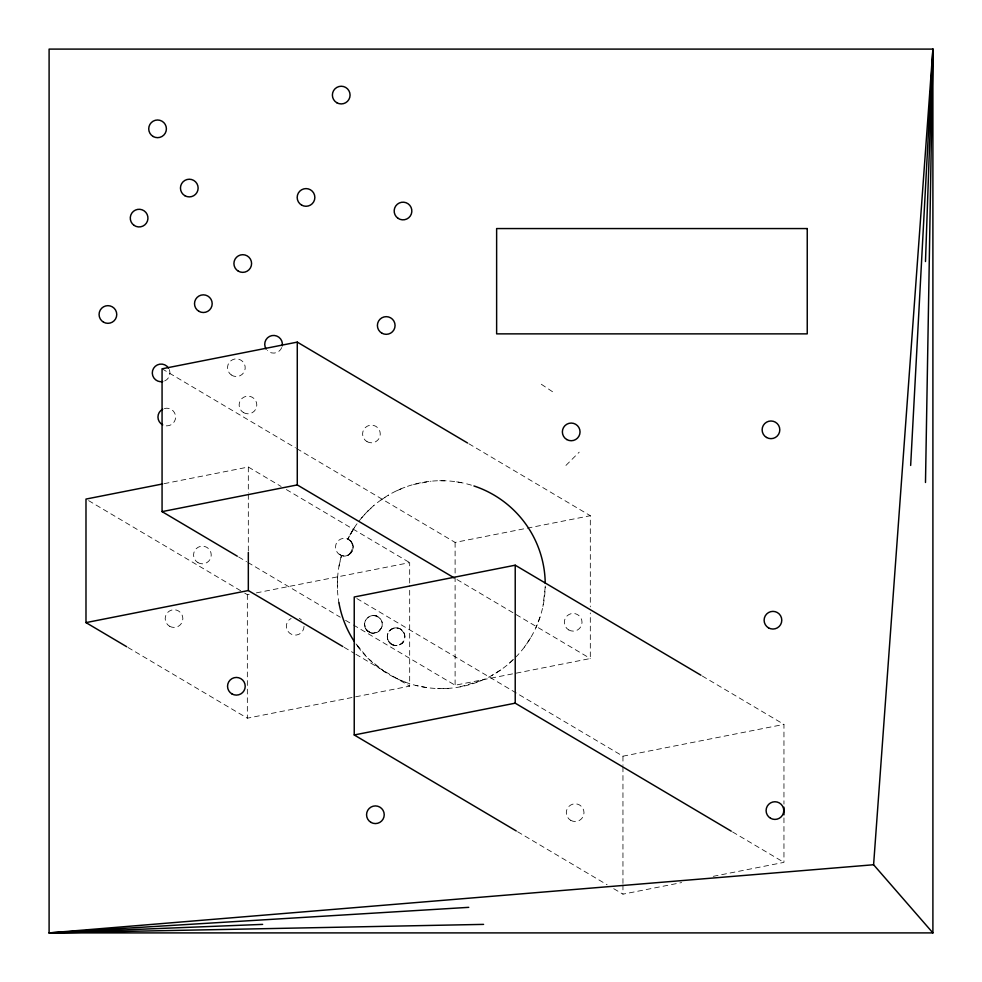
<?xml version="1.0" encoding="UTF-8"?>
<svg xmlns="http://www.w3.org/2000/svg" width="982" height="982" viewBox="0 0 982 982"><rect width="100%" height="100%" fill="white"/><g stroke="black" fill="none" stroke-linecap="round" stroke-linejoin="round"><path stroke-width="0.74" stroke-dasharray="4.91 3.68" d="M365.635 628.554C360.001 619.323 374.928 610.252 380.611 619.237C387.816 628.48 371.65 639.343 365.893 629.008M337.624 577.121L337.415 588.341M545.231 587.126L542.923 606.483M339.011 566.123L341.49 555.505L338.103 553.394M539.977 617.31L535.853 627.817M348.782 554.793L352.231 551.135L353.139 546.274M342.227 555.726C350.648 558.893 357.657 542.555 347.996 539.093M352.133 551.332L352.563 550.399M399.355 644.904L402.35 642.928L404.326 639.933M381.63 627.621L378.23 631.77L373.406 633.206M351.765 531.827L356.319 524.781M530.624 637.809L524.376 647.126M367.428 511.524L373.921 505.497M361.548 517.98L367.771 511.131M401.503 643.676L403.295 641.823M565.951 465.419L579.208 452.162M351.237 552.682L347.603 555.358M509.388 663.194L517.244 655.62A103.945 103.945 0 0 0 545.231 586.009M380.991 499.985L388.565 495.075M500.795 669.884L491.381 675.739M392.849 628.468C385.582 630.972 385.521 642.412 392.849 644.904M348.573 554.904L347.91 555.235M396.581 490.816L404.915 487.281M481.266 680.612L459.65 686.97M392.96 628.419L393.696 628.173A9.329 8.556 38.6 0 1 396.102 627.854L400.754 629.167L404.326 633.427M413.508 484.494L431.012 481.217M164.154 483.647L248.323 467.027L281.122 486.458M296.711 448.578L455.108 542.408L525.714 528.476M527.224 528.169L590.317 515.71L590.317 606.876M244.714 593.103L247.341 594.662L250.349 594.073M256.363 592.883L409.678 562.612L409.678 583.959M127.967 647.482L247.341 718.186L409.678 686.136L409.678 585.481M353.471 625.018L455.108 685.227L590.317 658.529L590.317 612.952M356.859 598.554L622.956 756.189L783.955 724.397L783.955 804.123M613.738 888.698L622.956 894.16L681.643 882.572M713.239 876.337L783.955 862.368L783.955 817.92M448.516 688.345L437.432 688.529M439.74 480.714L448.308 480.947M373.406 615.53L376.658 616.144L379.666 618.108M426.581 687.56L415.877 685.448M456.655 481.843L464.695 483.377M393.316 645.064L390.578 643.578L387.46 638.496L388.504 641.197A7.979 7.156 41.1 0 0 392.604 644.806L394.015 645.272A9.881 9.059 43.3 0 0 404.388 633.967A8.335 7.696 40.7 0 0 397.919 628.026A8.838 8.138 39.7 0 0 396.102 627.854M405.284 682.171L394.985 677.715M351.261 541.634L347.861 539.032A103.945 103.945 0 0 1 472.6 485.538M347.603 538.922L348.291 539.228M370.693 632.776L366.495 629.855L364.567 624.368M370.153 632.58L367.894 631.266L365.194 627.621M468.868 443.766L590.317 515.71M702.277 676.021L783.955 724.397M162.067 368.815L295.386 447.792M456.998 579.552L590.317 658.529M286.363 489.564L409.678 562.612M732.572 831.938L783.955 862.368M238.626 556.978L246.543 561.679M247.869 562.453L340.275 617.199M345.554 620.317L352.145 624.233M344.093 647.285L354.576 653.496M355.889 654.27L409.678 686.136M88.613 500.636L243.401 592.33M517.575 831.729L607.146 884.794M385.177 672.154L367.771 658.173L354.269 641.553M541.303 384.244L554.56 393.082M355.987 643.897L360.284 649.789M350.599 540.886L353.127 546.152M352.563 543.893L352.992 545.305M339.06 603.574L338.422 599.572A103.945 103.945 0 0 1 341.515 555.517M622.956 756.189L622.956 765.383M622.956 766.917L622.956 883.432M622.956 884.966L622.956 894.16M455.108 542.408L455.108 685.227M248.323 467.027L248.323 492.952M248.323 494.474L248.323 550.902M247.341 594.662L247.341 718.186M281.785 347.53A8.838 8.838 0 0 1 267.313 350.525M164.362 408.537A8.838 8.838 0 0 1 175.631 417.031A8.838 8.838 0 0 1 164.362 425.537M304.039 626.283A8.838 8.838 0 0 1 296.601 635.01A8.838 8.838 0 0 1 286.805 629.045A8.838 8.838 0 0 1 291.138 618.427M299.264 618.427A8.838 8.838 0 0 1 301.449 620.035M169.346 369.649A8.838 8.838 0 0 1 164.387 381.114M513.402 659.523A103.945 103.945 0 0 1 356.969 645.432M387.509 638.484A10.115 9.157 39.2 0 1 393.021 628.554M349.126 536.528L347.861 539.032L354.269 527.764L349.126 536.528M367.01 441.63A8.838 8.838 0 0 0 380.267 433.983A8.838 8.838 0 0 0 367.01 426.323A8.838 8.838 0 0 0 367.01 441.63M169.604 626.246A8.838 8.838 0 0 0 182.861 618.599A8.838 8.838 0 0 0 169.604 610.939A8.838 8.838 0 0 0 169.604 626.246M197.983 562.649A8.838 8.838 0 0 0 211.24 554.99A8.838 8.838 0 0 0 197.983 547.342A8.838 8.838 0 0 0 197.983 562.649M339.256 554.364A8.838 8.838 0 0 0 353.152 547.931A8.838 8.838 0 0 0 340.631 539.118A8.838 8.838 0 0 0 339.256 554.364M391.683 644.339A8.838 8.838 0 0 0 404.94 636.68A8.838 8.838 0 0 0 391.683 629.032A8.838 8.838 0 0 0 391.683 644.339M243.548 412.624A8.838 8.838 0 0 0 256.805 404.977A8.838 8.838 0 0 0 243.548 397.317A8.838 8.838 0 0 0 243.548 412.624M231.273 374.928A8.838 8.838 0 0 0 245.169 368.495A8.838 8.838 0 0 0 232.648 359.682A8.838 8.838 0 0 0 231.273 374.928M368.324 631.586A8.838 8.838 0 0 0 382.219 625.153A8.838 8.838 0 0 0 369.698 616.34A8.838 8.838 0 0 0 368.324 631.586M568.762 629.941A8.838 8.838 0 0 0 582.019 622.281A8.838 8.838 0 0 0 568.762 614.634A8.838 8.838 0 0 0 568.762 629.941M570.738 820.326A8.838 8.838 0 0 0 583.995 812.666A8.838 8.838 0 0 0 570.738 805.007A8.838 8.838 0 0 0 570.738 820.326"/><path stroke-width="1.47" d="M925.486 482.481L932.9 49.1L49.1 49.1L49.1 932.9L932.9 932.9L932.9 49.1L873.599 864.749L932.9 932.9M925.486 261.531L932.9 49.1L910.658 465.443M467.555 442.992L297.276 342.117L162.067 368.815L162.067 511.622L237.313 556.205M162.644 483.942L85.986 499.077L85.986 622.613L126.653 646.696M162.067 511.622L297.276 484.924L454.359 577.981M85.986 622.613L248.323 590.55L342.779 646.5M700.964 675.235L515.219 565.202L354.232 596.995L354.232 734.966L516.262 830.956M354.232 734.966L515.219 703.173L731.259 831.165M873.599 864.749L49.1 932.9L483.586 924.381M468.758 907.343L49.1 932.9L262.636 924.381M783.955 807.179L783.955 814.851M515.219 565.202L515.219 703.173M297.276 342.117L297.276 484.924M248.323 552.424L248.323 590.55M266.171 349.113A8.838 8.838 0 0 1 271.83 335.611A8.838 8.838 0 0 1 282.251 345.885M162.73 424.887A8.838 8.838 0 0 1 162.73 409.187M162.742 381.593A8.838 8.838 0 0 1 152.726 375.64A8.838 8.838 0 0 1 157.316 364.936A8.838 8.838 0 0 1 168.536 368.066M353.913 640.951A103.945 103.945 0 0 1 338.864 602.371M473.938 485.967A103.945 103.945 0 0 1 545.231 583.283M807.241 228.56L496.634 228.56L496.634 333.868L807.241 333.868L807.241 228.56M198.929 311.331A8.838 8.838 0 0 0 212.186 303.671A8.838 8.838 0 0 0 198.929 296.024A8.838 8.838 0 0 0 198.929 311.331M238.331 271.179A8.838 8.838 0 0 0 251.588 263.52A8.838 8.838 0 0 0 238.331 255.872A8.838 8.838 0 0 0 238.331 271.179M301.597 205.091A8.838 8.838 0 0 0 314.854 197.443A8.838 8.838 0 0 0 301.597 189.784A8.838 8.838 0 0 0 301.597 205.091M184.874 195.713A8.838 8.838 0 0 0 198.131 188.053A8.838 8.838 0 0 0 184.874 180.406A8.838 8.838 0 0 0 184.874 195.713M103.491 322.145A8.838 8.838 0 0 0 116.748 314.498A8.838 8.838 0 0 0 103.491 306.838A8.838 8.838 0 0 0 103.491 322.145M134.018 225.332A8.838 8.838 0 0 0 147.914 218.9A8.838 8.838 0 0 0 135.406 210.087A8.838 8.838 0 0 0 134.018 225.332M381.814 333.143A8.838 8.838 0 0 0 395.071 325.484A8.838 8.838 0 0 0 381.814 317.837A8.838 8.838 0 0 0 381.814 333.143M397.919 218.237A8.838 8.838 0 0 0 411.814 211.805A8.838 8.838 0 0 0 399.293 202.992A8.838 8.838 0 0 0 397.919 218.237M336.814 102.742A8.838 8.838 0 0 0 350.071 95.082A8.838 8.838 0 0 0 336.814 87.423A8.838 8.838 0 0 0 336.814 102.742M153.143 136.486A8.838 8.838 0 0 0 166.4 128.826A8.838 8.838 0 0 0 153.143 121.179A8.838 8.838 0 0 0 153.143 136.486M231.961 693.93A8.838 8.838 0 0 0 245.218 686.271A8.838 8.838 0 0 0 231.961 678.623A8.838 8.838 0 0 0 231.961 693.93M566.786 439.555A8.838 8.838 0 0 0 580.043 431.908A8.838 8.838 0 0 0 566.786 424.249A8.838 8.838 0 0 0 566.786 439.555M766.549 437.481A8.838 8.838 0 0 0 779.806 429.834A8.838 8.838 0 0 0 766.549 422.174A8.838 8.838 0 0 0 766.549 437.481M768.525 627.866A8.838 8.838 0 0 0 781.782 620.207A8.838 8.838 0 0 0 768.525 612.559A8.838 8.838 0 0 0 768.525 627.866M370.975 822.4A8.838 8.838 0 0 0 384.232 814.741A8.838 8.838 0 0 0 370.975 807.094A8.838 8.838 0 0 0 370.975 822.4M770.514 818.239A8.838 8.838 0 0 0 783.771 810.592A8.838 8.838 0 0 0 770.514 802.932A8.838 8.838 0 0 0 770.514 818.239"/></g></svg>
